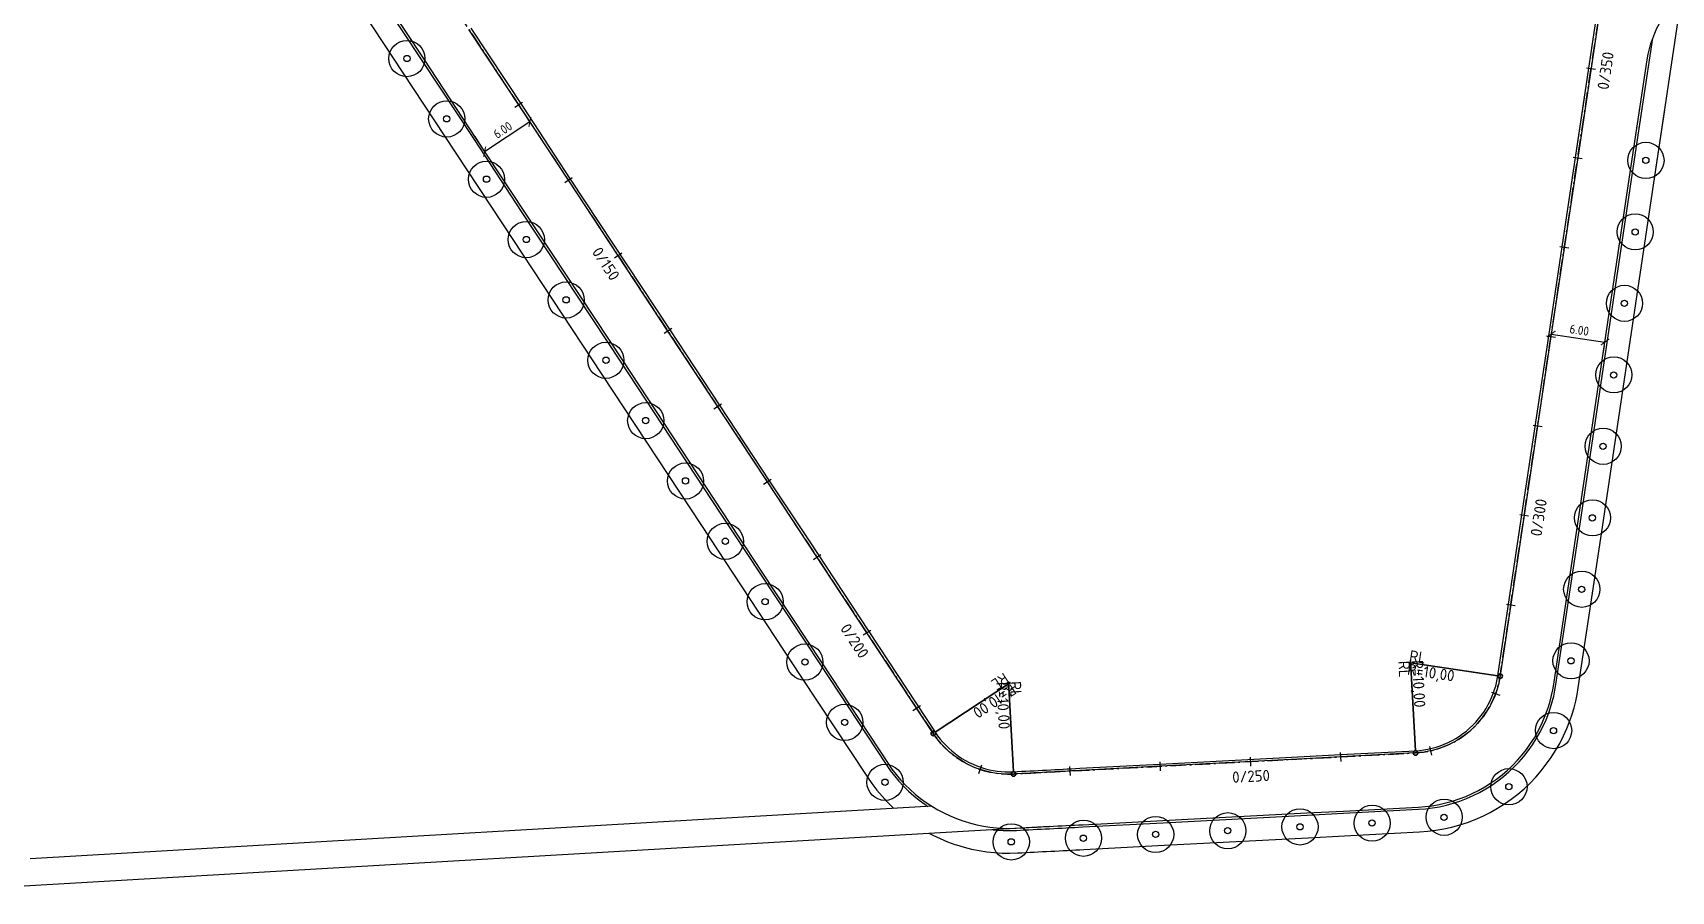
# Model space of a CAD drawing. Header units: metres. Extents: x 117388 to 123031, y 6148214 to 6150604.
# Drawn here: x 119464 to 119645.3, y 6148217.7 to 6148312.7 of the extents above; entities that cross this region are included whole.
import ezdxf
from ezdxf.enums import TextEntityAlignment as Align

# ---------------------------------------------------------------- set-up
doc = ezdxf.new("R2010")
doc.units = ezdxf.units.M
doc.header["$LTSCALE"] = 0.4
doc.linetypes.add('BH90-VAGMITT', pattern=[6.7, 4.2, -1, 0.5, -1])
doc.layers.get('0').update_dxf_attribs({"linetype": 'CONTINUOUS'})
doc.layers.get('DEFPOINTS').update_dxf_attribs({"color": 5, "linetype": 'CONTINUOUS'})
for name, color, linetype in [('05_mått', 4, 'CONTINUOUS'), ('05_stödremsa', 4, 'CONTINUOUS'), ('19_träd', 3, 'CONTINUOUS'), ('M-31-Centrumlinje', 1, 'BH90-VAGMITT'), ('M-312A', 3, 'CONTINUOUS'), ('M-32-Sektionering_markering', 3, 'CONTINUOUS'), ('M-32-Sektionering_text', 1, 'CONTINUOUS'), ('M-32-TP_text', 1, 'CONTINUOUS'), ('M-364', 6, 'CONTINUOUS')]:
    doc.layers.add(name, color=color, linetype=linetype)
doc.layers.add('M-32-TP_markering', color=3, linetype='CONTINUOUS', lineweight=35)
doc.styles.add('ISO', font='iso.shx')
doc.styles.add('ISO35', font='ISO3098', dxfattribs={"height": 3.5})
doc.styles.add('ISO50', font='ISO3098', dxfattribs={"height": 5})
doc.dimstyles.new('BH90$0', dxfattribs={"dimtxt": 2.5, "dimasz": 2, "dimexe": 1, "dimexo": 5, "dimgap": 1, "dimtad": 1, "dimzin": 0, "dimdsep": 46, "dimtxsty": 'ISO', "dimblk1": 'ARCHTICK', "dimblk2": 'ARCHTICK', "dimsah": 1, "dimcen": 1.5, "dimadec": 0, "dimazin": 0, "dimtfac": 1, "dimtix": 1, "dimtmove": 0, "dimatfit": 3, "dimfxl": 1, "dimtolj": 1, "dimtzin": 0, "dimarcsym": 0})

# ---------------------------------------------------------------- blocks, each defined once
blk = doc.blocks.new('Befintligt träd')
for centre, radius in [((0.01, -0.01), 2), ((0, 0), 0.347)]:
    blk.add_circle(centre, radius)
blk = doc.blocks.new('_ARCHTICK')
at = {"color": 0, "linetype": 'ByBlock', "const_width": 0.15}
blk.add_lwpolyline([(-0.5, -0.5), (0.5, 0.5)], dxfattribs=at)
blk = doc.blocks.new('*D130')
at = {"layer": '05_mått', "color": 0, "lineweight": -2, "transparency": 16777216}
for p, q in [((119517.91, 6148304.49), (119518.79, 6148303.16)), ((119519.01, 6148302.82), (119514, 6148299.52)), ((119512.9, 6148301.19), (119513.78, 6148299.85))]:
    blk.add_line(p, q, dxfattribs=at)
at = {"layer": 'DEFPOINTS', "color": 0, "transparency": 16777216}
for p in [(119519.01, 6148302.82), (119514, 6148299.52), (119514, 6148299.52)]:
    blk.add_point(p, dxfattribs=at)
at = {"layer": '05_mått', "color": 0, "lineweight": -2, "transparency": 16777216, "xscale": 0.8, "yscale": 0.8, "zscale": 0.8}
for p, rotation in [((119519.01, 6148302.82), 33.41006623219366), ((119514, 6148299.52), 213.4100662321936)]:
    blk.add_blockref('_ARCHTICK', p, dxfattribs=dict(at, rotation=rotation))
at = {"layer": '05_mått', "color": 0, "transparency": 16777216, "insert": (119516.01, 6148301.92), "char_height": 1, "attachment_point": 5, "rotation": 33.4101, "style": 'ISO'}
blk.add_mtext('\\A1;6.00', dxfattribs=at)
blk = doc.blocks.new('*D134')
at = {"layer": '05_mått', "color": 0, "lineweight": -2, "transparency": 16777216}
for p, q in [((119631.85, 6148277.86), (119632.01, 6148278.94)), ((119632.07, 6148279.34), (119638.01, 6148278.45)), ((119637.79, 6148276.97), (119637.95, 6148278.05))]:
    blk.add_line(p, q, dxfattribs=at)
at = {"layer": 'DEFPOINTS', "color": 0, "transparency": 16777216}
for p in [(119632.15, 6148279.84), (119638.01, 6148278.45), (119638.08, 6148278.95)]:
    blk.add_point(p, dxfattribs=at)
at = {"layer": '05_mått', "color": 0, "lineweight": -2, "transparency": 16777216, "xscale": 0.8, "yscale": 0.8, "zscale": 0.8}
for p, rotation in [((119632.07, 6148279.34), 171.4810195141915), ((119638.01, 6148278.45), 351.4810195141915)]:
    blk.add_blockref('_ARCHTICK', p, dxfattribs=dict(at, rotation=rotation))
at = {"layer": '05_mått', "color": 0, "transparency": 16777216, "insert": (119635.17, 6148279.78), "char_height": 1, "attachment_point": 5, "rotation": 351.481, "style": 'ISO'}
blk.add_mtext('\\A1;6.00', dxfattribs=at)

msp = doc.modelspace()

# ---------------------------------------------------------------- linework, layer by layer
at = {"layer": '05_stödremsa', "flags": 128}
for points in [[(119496.036, 6148326.305), (119507.049, 6148309.61), (119512.825, 6148300.853), (119518.061, 6148292.915), (119529.074, 6148276.22), (119540.086, 6148259.525), (119544.48, 6148252.863), (119551.099, 6148242.83), (119558.45, 6148231.686), (119558.889, 6148231.053), (119559.359, 6148230.44), (119559.857, 6148229.851), (119560.383, 6148229.286), (119560.934, 6148228.746), (119561.511, 6148228.233), (119562.112, 6148227.749), (119562.735, 6148227.293), (119563.075, 6148227.068)], [(119496.036, 6148326.305), (119507.049, 6148309.61), (119512.825, 6148300.853), (119518.061, 6148292.915), (119529.074, 6148276.22), (119540.086, 6148259.525), (119544.48, 6148252.863), (119551.099, 6148242.83), (119558.45, 6148231.686), (119558.889, 6148231.053), (119559.359, 6148230.44), (119559.857, 6148229.851), (119560.383, 6148229.286), (119560.934, 6148228.746), (119561.511, 6148228.233), (119562.112, 6148227.749), (119562.735, 6148227.293), (119563.075, 6148227.068)], [(119496.036, 6148326.305), (119507.049, 6148309.61), (119512.825, 6148300.853), (119518.061, 6148292.915), (119529.074, 6148276.22), (119540.086, 6148259.525), (119544.48, 6148252.863), (119551.099, 6148242.83), (119558.45, 6148231.686), (119558.889, 6148231.053), (119559.359, 6148230.44), (119559.857, 6148229.851), (119560.383, 6148229.286), (119560.934, 6148228.746), (119561.511, 6148228.233), (119562.112, 6148227.749), (119562.735, 6148227.293), (119563.075, 6148227.068)], [(119512.475, 6148313.189), (119518.251, 6148304.432), (119523.487, 6148296.494), (119534.5, 6148279.799), (119545.512, 6148263.104), (119549.906, 6148256.443), (119556.525, 6148246.409), (119563.876, 6148235.265), (119564.14, 6148234.884), (119564.422, 6148234.517), (119564.72, 6148234.163), (119565.036, 6148233.824), (119565.367, 6148233.5), (119565.713, 6148233.193), (119566.073, 6148232.902), (119566.447, 6148232.628), (119566.833, 6148232.373), (119567.231, 6148232.136), (119567.64, 6148231.919), (119568.059, 6148231.721), (119568.486, 6148231.543), (119568.922, 6148231.386), (119569.015, 6148231.355), (119569.441, 6148231.228), (119569.872, 6148231.12), (119570.308, 6148231.032), (119570.748, 6148230.964), (119571.19, 6148230.917), (119571.634, 6148230.889), (119572.079, 6148230.882), (119572.523, 6148230.895), (119572.983, 6148230.919), (119573.442, 6148230.943), (119573.902, 6148230.967), (119574.361, 6148230.991), (119574.82, 6148231.015), (119575.28, 6148231.04), (119575.739, 6148231.064), (119576.198, 6148231.088), (119576.658, 6148231.112), (119577.117, 6148231.136), (119577.577, 6148231.16), (119578.036, 6148231.184), (119578.495, 6148231.208), (119578.955, 6148231.232), (119579.414, 6148231.256), (119579.873, 6148231.28), (119588.751, 6148231.746), (119604.699, 6148232.582), (119608.724, 6148232.794), (119617.022, 6148233.229), (119617.491, 6148233.265), (119617.956, 6148233.323), (119618.419, 6148233.403), (119618.877, 6148233.506), (119619.33, 6148233.631), (119619.776, 6148233.777), (119620.221, 6148233.948), (119620.658, 6148234.14), (119621.084, 6148234.353), (119621.499, 6148234.586), (119621.903, 6148234.84), (119622.294, 6148235.113), (119622.67, 6148235.405), (119623.033, 6148235.715), (119623.379, 6148236.042), (119623.709, 6148236.386), (119624.022, 6148236.745), (119624.317, 6148237.119), (119624.594, 6148237.508), (119624.851, 6148237.909), (119625.088, 6148238.323), (119625.304, 6148238.747), (119625.5, 6148239.182), (119625.674, 6148239.625), (119625.801, 6148239.996), (119625.913, 6148240.372), (119626.01, 6148240.752), (119626.091, 6148241.135), (119626.157, 6148241.521), (119628.822, 6148259.313), (119631.784, 6148279.092), (119634.747, 6148298.872), (119637.416, 6148316.687)], [(119512.475, 6148313.189), (119518.251, 6148304.432), (119523.487, 6148296.494), (119534.5, 6148279.799), (119545.512, 6148263.104), (119549.906, 6148256.443), (119556.525, 6148246.409), (119563.876, 6148235.265), (119564.14, 6148234.884), (119564.422, 6148234.517), (119564.72, 6148234.163), (119565.036, 6148233.824), (119565.367, 6148233.5), (119565.713, 6148233.193), (119566.073, 6148232.902), (119566.447, 6148232.628), (119566.833, 6148232.373), (119567.231, 6148232.136), (119567.64, 6148231.919), (119568.059, 6148231.721), (119568.486, 6148231.543), (119568.922, 6148231.386), (119569.015, 6148231.355), (119569.441, 6148231.228), (119569.872, 6148231.12), (119570.308, 6148231.032), (119570.748, 6148230.964), (119571.19, 6148230.917), (119571.634, 6148230.889), (119572.079, 6148230.882), (119572.523, 6148230.895), (119572.983, 6148230.919), (119573.442, 6148230.943), (119573.902, 6148230.967), (119574.361, 6148230.991), (119574.82, 6148231.015), (119575.28, 6148231.04), (119575.739, 6148231.064), (119576.198, 6148231.088), (119576.658, 6148231.112), (119577.117, 6148231.136), (119577.577, 6148231.16), (119578.036, 6148231.184), (119578.495, 6148231.208), (119578.955, 6148231.232), (119579.414, 6148231.256), (119579.873, 6148231.28), (119588.751, 6148231.746), (119604.699, 6148232.582), (119608.724, 6148232.794), (119617.022, 6148233.229), (119617.491, 6148233.265), (119617.956, 6148233.323), (119618.419, 6148233.403), (119618.877, 6148233.506), (119619.33, 6148233.631), (119619.776, 6148233.777), (119620.221, 6148233.948), (119620.658, 6148234.14), (119621.084, 6148234.353), (119621.499, 6148234.586), (119621.903, 6148234.84), (119622.294, 6148235.113), (119622.67, 6148235.405), (119623.033, 6148235.715), (119623.379, 6148236.042), (119623.709, 6148236.386), (119624.022, 6148236.745), (119624.317, 6148237.119), (119624.594, 6148237.508), (119624.851, 6148237.909), (119625.088, 6148238.323), (119625.304, 6148238.747), (119625.5, 6148239.182), (119625.674, 6148239.625), (119625.801, 6148239.996), (119625.913, 6148240.372), (119626.01, 6148240.752), (119626.091, 6148241.135), (119626.157, 6148241.521), (119628.822, 6148259.313), (119631.784, 6148279.092), (119634.747, 6148298.872), (119635.74, 6148305.498)], [(119512.475, 6148313.189), (119518.251, 6148304.432), (119523.487, 6148296.494), (119534.5, 6148279.799), (119545.512, 6148263.104), (119549.906, 6148256.443), (119556.525, 6148246.409), (119563.876, 6148235.265), (119564.14, 6148234.884), (119564.422, 6148234.517), (119564.72, 6148234.163), (119565.036, 6148233.824), (119565.367, 6148233.5), (119565.713, 6148233.193), (119566.073, 6148232.902), (119566.447, 6148232.628), (119566.833, 6148232.373), (119567.231, 6148232.136), (119567.64, 6148231.919), (119568.059, 6148231.721), (119568.486, 6148231.543), (119568.922, 6148231.386), (119569.015, 6148231.355), (119569.441, 6148231.228), (119569.872, 6148231.12), (119570.308, 6148231.032), (119570.748, 6148230.964), (119571.19, 6148230.917), (119571.634, 6148230.889), (119572.079, 6148230.882), (119572.523, 6148230.895), (119572.983, 6148230.919), (119573.442, 6148230.943), (119573.902, 6148230.967), (119574.361, 6148230.991), (119574.82, 6148231.015), (119575.28, 6148231.04), (119575.739, 6148231.064), (119576.198, 6148231.088), (119576.658, 6148231.112), (119577.117, 6148231.136), (119577.577, 6148231.16), (119578.036, 6148231.184), (119578.495, 6148231.208), (119578.955, 6148231.232), (119579.414, 6148231.256), (119579.873, 6148231.28), (119588.751, 6148231.746), (119604.699, 6148232.582), (119608.724, 6148232.794), (119617.022, 6148233.229), (119617.491, 6148233.265), (119617.956, 6148233.323), (119618.419, 6148233.403), (119618.877, 6148233.506), (119619.33, 6148233.631), (119619.776, 6148233.777), (119620.221, 6148233.948), (119620.658, 6148234.14), (119621.084, 6148234.353), (119621.499, 6148234.586), (119621.903, 6148234.84), (119622.294, 6148235.113), (119622.67, 6148235.405), (119623.033, 6148235.715), (119623.379, 6148236.042), (119623.709, 6148236.386), (119624.022, 6148236.745), (119624.317, 6148237.119), (119624.594, 6148237.508), (119624.851, 6148237.909), (119625.088, 6148238.323), (119625.304, 6148238.747), (119625.5, 6148239.182), (119625.674, 6148239.625), (119625.801, 6148239.996), (119625.913, 6148240.372), (119626.01, 6148240.752), (119626.091, 6148241.135), (119626.157, 6148241.521), (119628.822, 6148259.313), (119631.784, 6148279.092), (119634.747, 6148298.872), (119635.74, 6148305.498)], [(119570.259, 6148224.481), (119570.64, 6148224.44), (119571.38, 6148224.394), (119572.121, 6148224.382), (119572.862, 6148224.404), (119573.321, 6148224.428), (119573.781, 6148224.452), (119574.24, 6148224.476), (119574.7, 6148224.5), (119575.159, 6148224.524), (119575.618, 6148224.548), (119576.078, 6148224.572), (119576.537, 6148224.597), (119576.996, 6148224.621), (119577.456, 6148224.645), (119577.915, 6148224.669), (119578.374, 6148224.693), (119578.834, 6148224.717), (119579.293, 6148224.741), (119579.753, 6148224.765), (119580.214, 6148224.789), (119589.092, 6148225.255), (119605.04, 6148226.091), (119609.064, 6148226.302), (119617.363, 6148226.738), (119618.141, 6148226.797), (119618.918, 6148226.894), (119619.689, 6148227.029), (119620.453, 6148227.2), (119621.207, 6148227.408), (119621.951, 6148227.652), (119622.693, 6148227.936), (119623.42, 6148228.256), (119624.13, 6148228.611), (119624.823, 6148229), (119625.495, 6148229.423), (119626.146, 6148229.878), (119626.775, 6148230.364), (119627.378, 6148230.881), (119627.956, 6148231.426), (119628.506, 6148231.999), (119629.027, 6148232.598), (119629.519, 6148233.222), (119629.98, 6148233.869), (119630.408, 6148234.538), (119630.803, 6148235.227), (119631.165, 6148235.935), (119631.491, 6148236.659), (119631.781, 6148237.399), (119631.992, 6148238.017), (119632.179, 6148238.643), (119632.34, 6148239.276), (119632.475, 6148239.915), (119632.585, 6148240.559), (119635.25, 6148258.35), (119638.213, 6148278.129), (119641.175, 6148297.909), (119643.297, 6148312.07)], [(119570.259, 6148224.481), (119570.64, 6148224.44), (119571.38, 6148224.394), (119572.121, 6148224.382), (119572.862, 6148224.404), (119573.321, 6148224.428), (119573.781, 6148224.452), (119574.24, 6148224.476), (119574.7, 6148224.5), (119575.159, 6148224.524), (119575.618, 6148224.548), (119576.078, 6148224.572), (119576.537, 6148224.597), (119576.996, 6148224.621), (119577.456, 6148224.645), (119577.915, 6148224.669), (119578.374, 6148224.693), (119578.834, 6148224.717), (119579.293, 6148224.741), (119579.753, 6148224.765), (119580.214, 6148224.789), (119589.092, 6148225.255), (119605.04, 6148226.091), (119609.064, 6148226.302), (119617.363, 6148226.738), (119618.141, 6148226.797), (119618.918, 6148226.894), (119619.689, 6148227.029), (119620.453, 6148227.2), (119621.207, 6148227.408), (119621.951, 6148227.652), (119622.693, 6148227.936), (119623.42, 6148228.256), (119624.13, 6148228.611), (119624.823, 6148229), (119625.495, 6148229.423), (119626.146, 6148229.878), (119626.775, 6148230.364), (119627.378, 6148230.881), (119627.956, 6148231.426), (119628.506, 6148231.999), (119629.027, 6148232.598), (119629.519, 6148233.222), (119629.98, 6148233.869), (119630.408, 6148234.538), (119630.803, 6148235.227), (119631.165, 6148235.935), (119631.491, 6148236.659), (119631.781, 6148237.399), (119631.992, 6148238.017), (119632.179, 6148238.643), (119632.34, 6148239.276), (119632.475, 6148239.915), (119632.585, 6148240.559), (119635.25, 6148258.35), (119638.213, 6148278.129), (119641.175, 6148297.909), (119642.168, 6148304.535)], [(119570.259, 6148224.481), (119570.64, 6148224.44), (119571.38, 6148224.394), (119572.121, 6148224.382), (119572.862, 6148224.404), (119573.321, 6148224.428), (119573.781, 6148224.452), (119574.24, 6148224.476), (119574.7, 6148224.5), (119575.159, 6148224.524), (119575.618, 6148224.548), (119576.078, 6148224.572), (119576.537, 6148224.597), (119576.996, 6148224.621), (119577.456, 6148224.645), (119577.915, 6148224.669), (119578.374, 6148224.693), (119578.834, 6148224.717), (119579.293, 6148224.741), (119579.753, 6148224.765), (119580.214, 6148224.789), (119589.092, 6148225.255), (119605.04, 6148226.091), (119609.064, 6148226.302), (119617.363, 6148226.738), (119618.141, 6148226.797), (119618.918, 6148226.894), (119619.689, 6148227.029), (119620.453, 6148227.2), (119621.207, 6148227.408), (119621.951, 6148227.652), (119622.693, 6148227.936), (119623.42, 6148228.256), (119624.13, 6148228.611), (119624.823, 6148229), (119625.495, 6148229.423), (119626.146, 6148229.878), (119626.775, 6148230.364), (119627.378, 6148230.881), (119627.956, 6148231.426), (119628.506, 6148231.999), (119629.027, 6148232.598), (119629.519, 6148233.222), (119629.98, 6148233.869), (119630.408, 6148234.538), (119630.803, 6148235.227), (119631.165, 6148235.935), (119631.491, 6148236.659), (119631.781, 6148237.399), (119631.992, 6148238.017), (119632.179, 6148238.643), (119632.34, 6148239.276), (119632.475, 6148239.915), (119632.585, 6148240.559), (119635.25, 6148258.35), (119638.213, 6148278.129), (119641.175, 6148297.909), (119642.168, 6148304.535)]]:
    msp.add_lwpolyline(points, dxfattribs=at)
at = {"layer": 'M-31-Centrumlinje', "flags": 128}
msp.add_lwpolyline([(119522.299, 6148402.934), (119483.558, 6148373.536, 0.395008), (119481.255, 6148360.064), (119563.668, 6148235.125, 0.2660427), (119572.539, 6148230.645), (119617.038, 6148232.979, 0.3564715), (119626.404, 6148241.484), (119637.67, 6148316.698)], format="xyb", dxfattribs=at)
at = {"layer": 'M-312A'}
for p, q in [((119493.949, 6148324.928), (119504.962, 6148308.233)), ((119504.962, 6148308.233), (119510.738, 6148299.477)), ((119510.738, 6148299.477), (119515.974, 6148291.538)), ((119515.974, 6148291.538), (119526.987, 6148274.843)), ((119526.987, 6148274.843), (119538, 6148258.148)), ((119538, 6148258.148), (119542.394, 6148251.487)), ((119542.394, 6148251.487), (119549.012, 6148241.453)), ((119549.012, 6148241.453), (119556.363, 6148230.309)), ((119556.363, 6148230.309), (119556.87, 6148229.579)), ((119556.87, 6148229.579), (119557.411, 6148228.872)), ((119557.411, 6148228.872), (119557.986, 6148228.192)), ((119557.986, 6148228.192), (119558.593, 6148227.54)), ((119558.593, 6148227.54), (119559.23, 6148226.918)), ((119559.23, 6148226.918), (119559.308, 6148226.848))]:
    msp.add_line(p, q, dxfattribs=at)
at = {"layer": 'M-312A', "flags": 128}
for points in [[(119496.245, 6148326.442), (119507.257, 6148309.747), (119513.034, 6148300.991), (119518.27, 6148293.052), (119529.283, 6148276.357), (119540.295, 6148259.662), (119544.689, 6148253.001), (119551.308, 6148242.967), (119558.658, 6148231.823), (119559.091, 6148231.2), (119559.553, 6148230.597), (119560.044, 6148230.017), (119560.561, 6148229.46), (119561.105, 6148228.929), (119561.673, 6148228.424), (119562.264, 6148227.947), (119562.877, 6148227.498), (119563.511, 6148227.079), (119564.164, 6148226.69), (119564.835, 6148226.333), (119565.522, 6148226.009), (119566.224, 6148225.717), (119566.939, 6148225.459), (119567.091, 6148225.409), (119567.79, 6148225.2), (119568.498, 6148225.023), (119569.214, 6148224.879), (119569.935, 6148224.768), (119570.661, 6148224.689), (119571.39, 6148224.644), (119572.119, 6148224.632), (119572.849, 6148224.653), (119573.308, 6148224.678), (119573.768, 6148224.702), (119574.227, 6148224.726), (119574.686, 6148224.75), (119575.146, 6148224.774), (119575.605, 6148224.798), (119576.065, 6148224.822), (119576.524, 6148224.846), (119576.983, 6148224.87), (119577.443, 6148224.894), (119577.902, 6148224.918), (119578.361, 6148224.943), (119578.821, 6148224.967), (119579.28, 6148224.991), (119579.74, 6148225.015), (119580.201, 6148225.039), (119589.078, 6148225.505), (119605.027, 6148226.341), (119609.051, 6148226.552), (119617.35, 6148226.987), (119618.116, 6148227.046), (119618.881, 6148227.142), (119619.64, 6148227.274), (119620.392, 6148227.443), (119621.135, 6148227.647), (119621.867, 6148227.888), (119622.598, 6148228.167), (119623.314, 6148228.482), (119624.013, 6148228.832), (119624.695, 6148229.215), (119625.357, 6148229.631), (119625.998, 6148230.079), (119626.617, 6148230.558), (119627.211, 6148231.067), (119627.78, 6148231.604), (119628.321, 6148232.168), (119628.835, 6148232.758), (119629.319, 6148233.372), (119629.773, 6148234.009), (119630.194, 6148234.668), (119630.584, 6148235.346), (119630.939, 6148236.043), (119631.26, 6148236.756), (119631.546, 6148237.484), (119631.754, 6148238.093), (119631.938, 6148238.709), (119632.096, 6148239.333), (119632.23, 6148239.962), (119632.338, 6148240.596), (119635.003, 6148258.387), (119637.965, 6148278.166), (119640.928, 6148297.946), (119641.921, 6148304.572)], [(119496.245, 6148326.442), (119507.257, 6148309.747), (119513.034, 6148300.991), (119518.27, 6148293.052), (119529.283, 6148276.357), (119540.295, 6148259.662), (119544.689, 6148253.001), (119551.308, 6148242.967), (119558.658, 6148231.823), (119559.091, 6148231.2), (119559.553, 6148230.597), (119560.044, 6148230.017), (119560.561, 6148229.46), (119561.105, 6148228.929), (119561.673, 6148228.424), (119562.264, 6148227.947), (119562.877, 6148227.498), (119563.511, 6148227.079), (119564.164, 6148226.69), (119564.835, 6148226.333), (119565.522, 6148226.009), (119566.224, 6148225.717), (119566.939, 6148225.459), (119567.091, 6148225.409), (119567.79, 6148225.2), (119568.498, 6148225.023), (119569.214, 6148224.879), (119569.935, 6148224.768), (119570.661, 6148224.689), (119571.39, 6148224.644), (119572.119, 6148224.632), (119572.849, 6148224.653), (119573.308, 6148224.678), (119573.768, 6148224.702), (119574.227, 6148224.726), (119574.686, 6148224.75), (119575.146, 6148224.774), (119575.605, 6148224.798), (119576.065, 6148224.822), (119576.524, 6148224.846), (119576.983, 6148224.87), (119577.443, 6148224.894), (119577.902, 6148224.918), (119578.361, 6148224.943), (119578.821, 6148224.967), (119579.28, 6148224.991), (119579.74, 6148225.015), (119580.201, 6148225.039), (119589.078, 6148225.505), (119605.027, 6148226.341), (119609.051, 6148226.552), (119617.35, 6148226.987), (119618.116, 6148227.046), (119618.881, 6148227.142), (119619.64, 6148227.274), (119620.392, 6148227.443), (119621.135, 6148227.647), (119621.867, 6148227.888), (119622.598, 6148228.167), (119623.314, 6148228.482), (119624.013, 6148228.832), (119624.695, 6148229.215), (119625.357, 6148229.631), (119625.998, 6148230.079), (119626.617, 6148230.558), (119627.211, 6148231.067), (119627.78, 6148231.604), (119628.321, 6148232.168), (119628.835, 6148232.758), (119629.319, 6148233.372), (119629.773, 6148234.009), (119630.194, 6148234.668), (119630.584, 6148235.346), (119630.939, 6148236.043), (119631.26, 6148236.756), (119631.546, 6148237.484), (119631.754, 6148238.093), (119631.938, 6148238.709), (119632.096, 6148239.333), (119632.23, 6148239.962), (119632.338, 6148240.596), (119635.003, 6148258.387), (119637.965, 6148278.166), (119640.928, 6148297.946), (119641.921, 6148304.572)], [(119563.233, 6148224.072), (119563.601, 6148223.876), (119564.406, 6148223.495), (119565.229, 6148223.153), (119566.066, 6148222.851), (119566.244, 6148222.792), (119567.064, 6148222.547), (119567.894, 6148222.34), (119568.732, 6148222.171), (119569.578, 6148222.041), (119570.428, 6148221.949), (119571.282, 6148221.896), (119572.137, 6148221.882), (119572.992, 6148221.907), (119573.452, 6148221.931), (119573.911, 6148221.955), (119574.37, 6148221.979), (119574.83, 6148222.004), (119575.289, 6148222.028), (119575.748, 6148222.052), (119576.208, 6148222.076), (119576.667, 6148222.1), (119577.127, 6148222.124), (119577.586, 6148222.148), (119578.045, 6148222.172), (119578.505, 6148222.196), (119578.964, 6148222.22), (119579.423, 6148222.244), (119579.883, 6148222.269), (119580.345, 6148222.293), (119589.222, 6148222.758), (119605.171, 6148223.595), (119609.195, 6148223.806), (119617.494, 6148224.241), (119618.392, 6148224.31), (119619.288, 6148224.422), (119620.177, 6148224.577), (119621.059, 6148224.775), (119621.929, 6148225.014), (119622.787, 6148225.296), (119623.643, 6148225.624), (119624.482, 6148225.993), (119625.302, 6148226.402), (119626.101, 6148226.852), (119626.877, 6148227.339), (119627.628, 6148227.865), (119628.353, 6148228.426), (119629.049, 6148229.022), (119629.716, 6148229.651), (119630.351, 6148230.312), (119630.953, 6148231.003), (119631.52, 6148231.723), (119632.051, 6148232.47), (119632.546, 6148233.242), (119633.002, 6148234.037), (119633.418, 6148234.853), (119633.795, 6148235.689), (119634.13, 6148236.542), (119634.374, 6148237.255), (119634.589, 6148237.978), (119634.774, 6148238.708), (119634.931, 6148239.446), (119635.057, 6148240.188), (119637.722, 6148257.98), (119640.685, 6148277.759), (119643.648, 6148297.538), (119646.463, 6148316.33)], [(119637.302, 6148314.241), (119634.994, 6148298.835), (119632.032, 6148279.055), (119629.069, 6148259.276), (119626.413, 6148241.544), (119626.335, 6148241.088), (119626.252, 6148240.695), (119626.153, 6148240.306), (119626.038, 6148239.92), (119625.912, 6148239.552), (119625.729, 6148239.085), (119625.528, 6148238.64), (119625.306, 6148238.204), (119625.063, 6148237.78), (119624.799, 6148237.369), (119624.516, 6148236.971), (119624.213, 6148236.587), (119623.892, 6148236.218), (119623.554, 6148235.866), (119623.198, 6148235.53), (119622.827, 6148235.212), (119622.441, 6148234.913), (119622.04, 6148234.633), (119621.626, 6148234.373), (119621.2, 6148234.133), (119620.763, 6148233.915), (119620.316, 6148233.718), (119619.858, 6148233.543), (119619.402, 6148233.393), (119618.937, 6148233.265), (119618.468, 6148233.16), (119617.993, 6148233.077), (119617.515, 6148233.017), (119616.964, 6148232.975), (119608.737, 6148232.544), (119604.712, 6148232.333), (119588.764, 6148231.496), (119579.886, 6148231.031), (119579.425, 6148231.007), (119578.966, 6148230.982), (119578.507, 6148230.958), (119578.047, 6148230.934), (119577.588, 6148230.91), (119577.128, 6148230.886), (119576.669, 6148230.862), (119576.21, 6148230.838), (119575.75, 6148230.814), (119575.291, 6148230.79), (119574.832, 6148230.766), (119574.372, 6148230.742), (119573.913, 6148230.717), (119573.454, 6148230.693), (119572.994, 6148230.669), (119572.604, 6148230.649), (119572.08, 6148230.633), (119571.624, 6148230.641), (119571.169, 6148230.669), (119570.716, 6148230.718), (119570.265, 6148230.788), (119569.818, 6148230.878), (119569.375, 6148230.988), (119568.892, 6148231.133), (119568.396, 6148231.311), (119567.958, 6148231.494), (119567.529, 6148231.697), (119567.11, 6148231.92), (119566.701, 6148232.163), (119566.305, 6148232.425), (119565.922, 6148232.705), (119565.552, 6148233.003), (119565.198, 6148233.319), (119564.858, 6148233.651), (119564.535, 6148233.998), (119564.228, 6148234.361), (119563.939, 6148234.738), (119563.628, 6148235.186), (119556.316, 6148246.271), (119549.698, 6148256.305), (119545.304, 6148262.966), (119534.291, 6148279.661), (119523.278, 6148296.356), (119518.042, 6148304.295), (119512.266, 6148313.051)], [(119563.233, 6148224.072), (119563.601, 6148223.876), (119564.406, 6148223.495), (119565.229, 6148223.153), (119566.066, 6148222.851), (119566.244, 6148222.792), (119567.064, 6148222.547), (119567.894, 6148222.34), (119568.732, 6148222.171), (119569.578, 6148222.041), (119570.428, 6148221.949), (119571.282, 6148221.896), (119572.137, 6148221.882), (119572.992, 6148221.907), (119573.452, 6148221.931), (119573.911, 6148221.955), (119574.37, 6148221.979), (119574.83, 6148222.004), (119575.289, 6148222.028), (119575.748, 6148222.052), (119576.208, 6148222.076), (119576.667, 6148222.1), (119577.127, 6148222.124), (119577.586, 6148222.148), (119578.045, 6148222.172), (119578.505, 6148222.196), (119578.964, 6148222.22), (119579.423, 6148222.244), (119579.883, 6148222.269), (119580.345, 6148222.293), (119589.222, 6148222.758), (119605.171, 6148223.595), (119609.195, 6148223.806), (119617.494, 6148224.241), (119618.392, 6148224.31), (119619.288, 6148224.422), (119620.177, 6148224.577), (119621.059, 6148224.775), (119621.929, 6148225.014), (119622.787, 6148225.296), (119623.643, 6148225.624), (119624.482, 6148225.993), (119625.302, 6148226.402), (119626.101, 6148226.852), (119626.877, 6148227.339), (119627.628, 6148227.865), (119628.353, 6148228.426), (119629.049, 6148229.022), (119629.716, 6148229.651), (119630.351, 6148230.312), (119630.953, 6148231.003), (119631.52, 6148231.723), (119632.051, 6148232.47), (119632.546, 6148233.242), (119633.002, 6148234.037), (119633.418, 6148234.853), (119633.795, 6148235.689), (119634.13, 6148236.542), (119634.374, 6148237.255), (119634.589, 6148237.978), (119634.774, 6148238.708), (119634.931, 6148239.446), (119635.057, 6148240.188), (119637.722, 6148257.98), (119640.685, 6148277.759), (119643.648, 6148297.538), (119644.64, 6148304.164)], [(119563.233, 6148224.072), (119563.601, 6148223.876), (119564.406, 6148223.495), (119565.229, 6148223.153), (119566.066, 6148222.851), (119566.244, 6148222.792), (119567.064, 6148222.547), (119567.894, 6148222.34), (119568.732, 6148222.171), (119569.578, 6148222.041), (119570.428, 6148221.949), (119571.282, 6148221.896), (119572.137, 6148221.882), (119572.992, 6148221.907), (119573.452, 6148221.931), (119573.911, 6148221.955), (119574.37, 6148221.979), (119574.83, 6148222.004), (119575.289, 6148222.028), (119575.748, 6148222.052), (119576.208, 6148222.076), (119576.667, 6148222.1), (119577.127, 6148222.124), (119577.586, 6148222.148), (119578.045, 6148222.172), (119578.505, 6148222.196), (119578.964, 6148222.22), (119579.423, 6148222.244), (119579.883, 6148222.269), (119580.345, 6148222.293), (119589.222, 6148222.758), (119605.171, 6148223.595), (119609.195, 6148223.806), (119617.494, 6148224.241), (119618.392, 6148224.31), (119619.288, 6148224.422), (119620.177, 6148224.577), (119621.059, 6148224.775), (119621.929, 6148225.014), (119622.787, 6148225.296), (119623.643, 6148225.624), (119624.482, 6148225.993), (119625.302, 6148226.402), (119626.101, 6148226.852), (119626.877, 6148227.339), (119627.628, 6148227.865), (119628.353, 6148228.426), (119629.049, 6148229.022), (119629.716, 6148229.651), (119630.351, 6148230.312), (119630.953, 6148231.003), (119631.52, 6148231.723), (119632.051, 6148232.47), (119632.546, 6148233.242), (119633.002, 6148234.037), (119633.418, 6148234.853), (119633.795, 6148235.689), (119634.13, 6148236.542), (119634.374, 6148237.255), (119634.589, 6148237.978), (119634.774, 6148238.708), (119634.931, 6148239.446), (119635.057, 6148240.188), (119637.722, 6148257.98), (119640.685, 6148277.759), (119643.648, 6148297.538), (119644.64, 6148304.164)]]:
    msp.add_lwpolyline(points, dxfattribs=at)
msp.add_lwpolyline([(119496.245, 6148326.442), (119507.257, 6148309.747), (119513.034, 6148300.991), (119518.27, 6148293.052), (119529.283, 6148276.357), (119540.295, 6148259.662), (119544.689, 6148253.001), (119551.308, 6148242.967), (119558.658, 6148231.823), (119559.091, 6148231.2), (119559.553, 6148230.597), (119560.044, 6148230.017), (119560.561, 6148229.46), (119561.105, 6148228.929), (119561.673, 6148228.424), (119562.264, 6148227.947), (119562.877, 6148227.498), (119563.511, 6148227.079), (119564.164, 6148226.69), (119564.835, 6148226.333), (119565.522, 6148226.009), (119566.224, 6148225.717), (119566.939, 6148225.459), (119567.091, 6148225.409), (119567.79, 6148225.2), (119568.498, 6148225.023), (119569.214, 6148224.879), (119569.935, 6148224.768), (119570.661, 6148224.689), (119571.39, 6148224.644), (119572.119, 6148224.632), (119572.849, 6148224.653), (119573.308, 6148224.678), (119573.768, 6148224.702), (119574.227, 6148224.726), (119574.686, 6148224.75), (119575.146, 6148224.774), (119575.605, 6148224.798), (119576.065, 6148224.822), (119576.524, 6148224.846), (119576.983, 6148224.87), (119577.443, 6148224.894), (119577.902, 6148224.918), (119578.361, 6148224.943), (119578.821, 6148224.967), (119579.28, 6148224.991), (119579.74, 6148225.015), (119580.201, 6148225.039), (119589.078, 6148225.505), (119605.027, 6148226.341), (119609.051, 6148226.552), (119617.35, 6148226.987), (119618.116, 6148227.046), (119618.881, 6148227.142), (119619.64, 6148227.274), (119620.392, 6148227.443), (119621.135, 6148227.647), (119621.867, 6148227.888), (119622.598, 6148228.167), (119623.314, 6148228.482), (119624.013, 6148228.832), (119624.695, 6148229.215), (119625.357, 6148229.631), (119625.998, 6148230.079), (119626.617, 6148230.558), (119627.211, 6148231.067), (119627.78, 6148231.604), (119628.321, 6148232.168), (119628.835, 6148232.758), (119629.319, 6148233.372), (119629.773, 6148234.009), (119630.194, 6148234.668), (119630.584, 6148235.346), (119630.939, 6148236.043), (119631.26, 6148236.756), (119631.546, 6148237.484), (119631.754, 6148238.093), (119631.938, 6148238.709), (119632.096, 6148239.333), (119632.23, 6148239.962), (119632.338, 6148240.596), (119635.003, 6148258.387), (119637.965, 6148278.166), (119640.928, 6148297.946), (119642.689, 6148309.7, -0.4291135), (119656.932, 6148319.685)], format="xyb", dxfattribs=at)
at = {"layer": 'M-312A', "elevation": -11.695, "flags": 128}
for points in [[(119563.49, 6148227.092), (119463.684, 6148221.273)], [(119576.475, 6148224.844), (119453.48, 6148217.673)]]:
    msp.add_lwpolyline(points, dxfattribs=at)
at = {"layer": 'M-32-Sektionering_markering'}
for p, q in [((119635.981, 6148308.798), (119636.97, 6148308.65)), ((119518.19, 6148304.979), (119517.355, 6148304.428)), ((119634.5, 6148298.909), (119635.489, 6148298.761)), ((119523.696, 6148296.632), (119522.861, 6148296.081)), ((119633.018, 6148289.019), (119634.007, 6148288.871)), ((119529.202, 6148288.284), (119528.367, 6148287.733)), ((119534.708, 6148279.937), (119533.874, 6148279.386)), ((119631.537, 6148279.129), (119632.526, 6148278.981)), ((119540.215, 6148271.589), (119539.38, 6148271.038)), ((119630.056, 6148269.24), (119631.045, 6148269.092)), ((119545.721, 6148263.241), (119544.886, 6148262.691)), ((119628.574, 6148259.35), (119629.563, 6148259.202)), ((119551.227, 6148254.894), (119550.392, 6148254.343)), ((119627.093, 6148249.46), (119628.082, 6148249.312)), ((119556.734, 6148246.546), (119555.899, 6148245.996)), ((119625.439, 6148239.711), (119626.379, 6148239.368)), ((119562.24, 6148238.199), (119561.405, 6148237.648)), ((119598.724, 6148232.519), (119598.777, 6148231.521)), ((119608.711, 6148233.043), (119608.763, 6148232.045)), ((119618.598, 6148233.697), (119618.817, 6148232.721)), ((119569.001, 6148231.623), (119568.684, 6148230.674)), ((119578.752, 6148231.472), (119578.804, 6148230.473)), ((119588.738, 6148231.996), (119588.79, 6148230.997))]:
    msp.add_line(p, q, dxfattribs=at)
at = {"layer": 'M-32-Sektionering_text'}
for p, q in [((119635.981, 6148308.798), (119636.97, 6148308.65)), ((119529.202, 6148288.284), (119528.367, 6148287.733)), ((119628.574, 6148259.35), (119629.563, 6148259.202)), ((119556.734, 6148246.546), (119555.899, 6148245.996)), ((119598.724, 6148232.519), (119598.777, 6148231.521))]:
    msp.add_line(p, q, dxfattribs=at)
at = {"layer": 'M-32-TP_markering'}
for p, q in [((119626.157, 6148241.521), (119616.267, 6148243.002)), ((119617.025, 6148233.229), (119616.501, 6148243.215)), ((119563.877, 6148235.263), (119572.224, 6148240.769)), ((119572.526, 6148230.895), (119572.003, 6148240.881))]:
    msp.add_line(p, q, dxfattribs=at)
for centre in [(119626.404, 6148241.484), (119563.668, 6148235.125), (119617.038, 6148232.979), (119572.539, 6148230.645)]:
    msp.add_circle(centre, 0.25, dxfattribs=at)
at = {"layer": 'M-364', "color": 1, "flags": 128}
msp.add_lwpolyline([(119827.874, 6148322.109), (119785.831, 6148314.29, -0.0358782), (119733.938, 6148308.07, -0.0584861), (119644.631, 6148314.432, -0.1659699), (119530.348, 6148391.142, -0.0824722), (119500.053, 6148455.746, -4.8545875)], format="xyb", dxfattribs=at)

# ---------------------------------------------------------------- block references
at = {"layer": '19_träd'}
for p, rotation in [((119505.403, 6148309.834), 303.4100662329326), ((119509.808, 6148303.156), 303.4100662310306), ((119642.536, 6148298.552), 81.48101951490057), ((119514.213, 6148296.478), 303.4100662299492), ((119518.618, 6148289.8), 303.4100662319507), ((119641.351, 6148290.641), 81.48101951403915), ((119523.023, 6148283.122), 303.4100662319507), ((119640.166, 6148282.729), 81.48101951403915), ((119527.429, 6148276.444), 303.4100662319507), ((119638.98, 6148274.817), 81.48101951439317), ((119531.834, 6148269.766), 303.4100662319507), ((119637.795, 6148266.906), 81.48101951439317), ((119536.239, 6148263.088), 303.4100662319507), ((119636.61, 6148258.994), 81.48101951439317), ((119540.644, 6148256.41), 303.4100662299838), ((119545.049, 6148249.732), 303.4100662331986), ((119635.425, 6148251.082), 81.48101951425203), ((119549.454, 6148243.054), 303.4100662331986), ((119634.24, 6148243.17), 81.48101951425203), ((119553.859, 6148236.376), 303.4100662312774), ((119632.314, 6148235.445), 65.76472499339849), ((119558.322, 6148229.739), 307.4799931606867), ((119627.37, 6148229.245), 37.75323373863295), ((119612.234, 6148225.217), 3.002201448283811), ((119620.198, 6148225.863), 12.64634379296557), ((119580.278, 6148223.541), 3.002156122631739), ((119588.267, 6148223.96), 3.002201456617722), ((119596.256, 6148224.379), 3.002201453896248), ((119604.245, 6148224.798), 3.002201453896248), ((119572.288, 6148223.137), 1.678545582849229)]:
    msp.add_blockref('Befintligt träd', p, dxfattribs=dict(at, rotation=rotation))

# ---------------------------------------------------------------- texts
at = {"layer": 'M-32-Sektionering_text', "style": 'ISO50'}
for s, rotation, p in [('0/350', 81.48102, (119637.465, 6148308.576)), ('0/150', 303.41007, (119527.95, 6148287.458)), ('0/300', 81.48102, (119630.058, 6148259.128)), ('0/200', 303.41007, (119555.481, 6148245.721)), ('0/250', 3.0022, (119598.803, 6148231.021))]:
    msp.add_text(s, height=1.25, rotation=rotation, dxfattribs=at).set_placement(p, align=Align.TOP_CENTER)
at = {"layer": 'M-32-TP_text', "style": 'ISO35'}
for s, rotation, p in [('RL', 351.48102, (119616.285, 6148243.126)), ('R=10,00', 273.0022, (119616.626, 6148243.222)), ('R=10,00', 213.41007, (119572.293, 6148240.665)), ('RL', 273.0022, (119572.127, 6148240.888))]:
    msp.add_text(s, height=1.25, rotation=rotation, dxfattribs=at).set_placement(p)
for s, rotation, p in [('RL', 213.41007, (119572.156, 6148240.874)), ('RL', 273.0022, (119616.376, 6148243.209)), ('R=10,00', 351.48102, (119616.248, 6148242.879)), ('R=10,00', 273.0022, (119571.878, 6148240.875))]:
    msp.add_text(s, height=1.25, rotation=rotation, dxfattribs=at).set_placement(p, align=Align.TOP_LEFT)

# ---------------------------------------------------------------- dimensions: what is measured, and where the dimension line sits
at = {"layer": '05_mått'}
for p1, p2, distance, picture, middle in [((119519.013, 6148302.823), (119514.005, 6148299.519), 0, '*D130', (119516.013, 6148301.922)), ((119632.149, 6148279.84), (119638.083, 6148278.951), -0.507, '*D134', (119635.174, 6148279.784))]:
    dim = msp.add_aligned_dim(p1=p1, p2=p2, distance=distance, dimstyle='BH90$0', override={"dimscale": 0.4}, dxfattribs=at)
    dim.commit()
    dim.dimension.update_dxf_attribs({"geometry": picture, "text_midpoint": middle})

doc.saveas('drawing.dxf')
